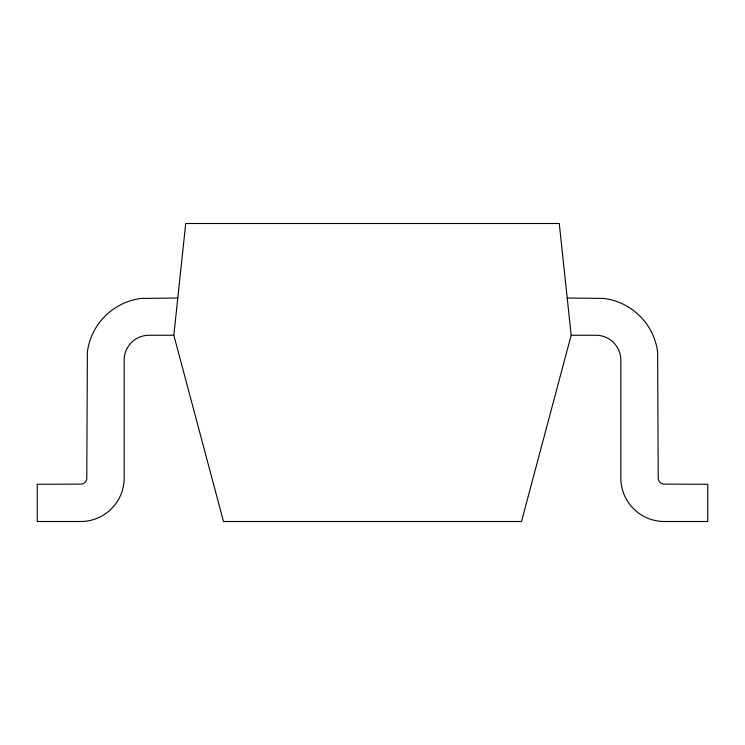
<?xml version="1.0" encoding="UTF-8"?>
<svg xmlns="http://www.w3.org/2000/svg" width="745" height="745" viewBox="0 0 745 745"><rect width="100%" height="100%" fill="white"/><g stroke="black" fill="none" stroke-linecap="round" stroke-linejoin="round"><path stroke-width="1.12" d="M173.836 335.25L185.719 223.5L559.281 223.5L571.164 335.25L521.5 521.5L223.5 521.5L173.836 335.25L149 335.25A24.836 24.836 0 0 0 124.164 360.086L124.164 478.039A43.461 43.461 0 0 1 80.711 521.5L37.25 521.5L37.25 484.25L81.512 484.12A6.128 6.128 0 0 0 86.783 478.839L87.37 351.966A62.161 62.161 0 0 1 140.889 298.456L177.794 298M567.206 298L604.111 298.456A62.161 62.161 0 0 1 657.63 351.966L658.217 478.839A6.128 6.128 0 0 0 663.488 484.12L707.75 484.25L707.75 521.5L664.289 521.5A43.461 43.461 0 0 1 620.836 478.039L620.836 360.086A24.836 24.836 0 0 0 596 335.25L571.164 335.25"/></g></svg>
